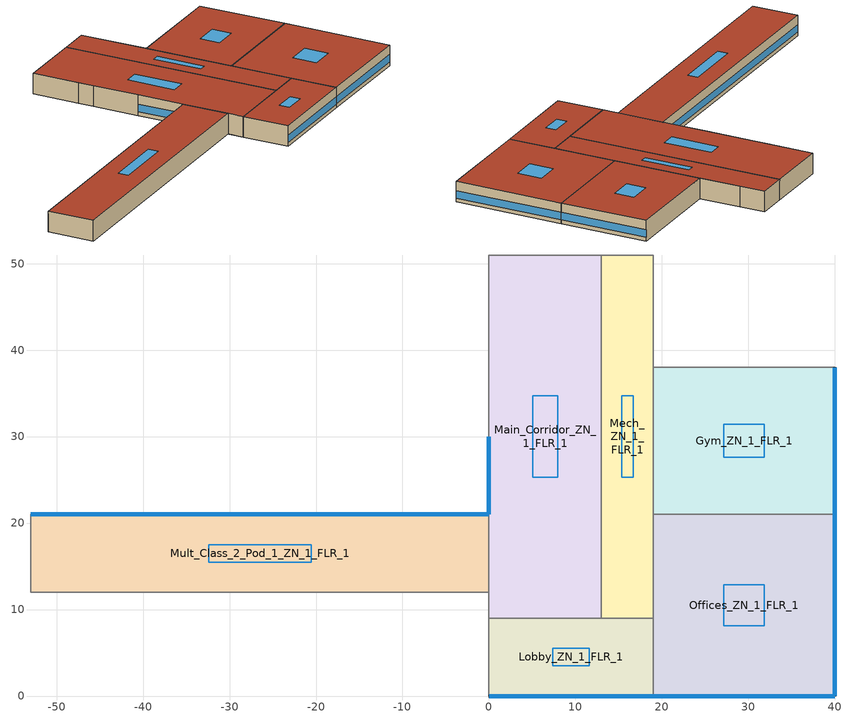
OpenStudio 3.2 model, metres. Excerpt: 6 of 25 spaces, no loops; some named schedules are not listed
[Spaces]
Main_Corridor_ZN_1_FLR_1
 floor foundation (BTAP-Grnd-Floor-Mass:U-0.757_std): 13,51 13,9 0,9 0,51 z0
 wall outside: 0,30 0,21 z0:4
 wall to Lobby_ZN_1_FLR_1: 0,9 13,9 z0:4
 wall to Mult_Class_2_Pod_2_ZN_1_FLR_1: 0,51 0,42 z0:4
 wall to Mult_Class_2_Pod_1_ZN_1_FLR_1: 0,21 0,12 z0:4
 wall to Corridor_Pod_1_ZN_1_FLR_1: 0,12 0,9 z0:4
 wall to Bath_ZN_1_FLR_1: 13,51 0,51 z0:4
 wall to Mech_ZN_1_FLR_1: 13,9 13,51 z0:4
 wall to Corridor_Pod_2_ZN_1_FLR_1: 0,42 0,39 z0:4
 wall to Mult_Class_1_Pod_2_ZN_1_FLR_1: 0,39 0,30 z0:4
 window (BTAP-Ext-FixedWindow:U=0.220 SHGC=0.600): 0,29.97 0,21.03 z0.76:2.19
 roof outside: 13,9 13,51 0,51 0,9 z4
 skylight (BTAP-Ext-Skylights:U=0.220 SHGC=0.600): 7.95,25.3 7.95,34.7 5.05,34.7 5.05,25.3 z4
Mech_ZN_1_FLR_1
 floor foundation (BTAP-Grnd-Floor-Mass:U-0.757_std): 19,51 19,9 13,9 13,51 z0
 wall to Lobby_ZN_1_FLR_1: 13,9 19,9 z0:4
 wall to Kitchen_ZN_1_FLR_1: 19,38 19,46 z0:4
 wall to Offices_ZN_1_FLR_1: 19,9 19,21 z0:4
 wall to Gym_ZN_1_FLR_1: 19,21 19,38 z0:4
 wall to Bath_ZN_1_FLR_1: 19,51 13,51 z0:4
 wall to Cafeteria_ZN_1_FLR_1: 19,46 19,51 z0:4
 roof outside: 19,9 19,51 13,51 13,9 z4
 skylight (BTAP-Ext-Skylights:U=0.220 SHGC=0.600): 16.67,25.3 16.67,34.7 15.33,34.7 15.33,25.3 z4
Gym_ZN_1_FLR_1
 floor foundation (BTAP-Grnd-Floor-Mass:U-0.757_std): 40,38 40,21 19,21 19,38 z0
 wall outside: 40,21 40,38 z0:4
 wall to Kitchen_ZN_1_FLR_1: 40,38 19,38 z0:4
 wall to Offices_ZN_1_FLR_1: 19,21 40,21 z0:4
 window (BTAP-Ext-FixedWindow:U=0.220 SHGC=0.600): 40,21.03 40,37.97 z0.76:2.19
 roof outside: 40,21 40,38 19,38 19,21 z4
 skylight (BTAP-Ext-Skylights:U=0.220 SHGC=0.600): 31.85,27.6 31.85,31.4 27.15,31.4 27.15,27.6 z4
Lobby_ZN_1_FLR_1
 floor foundation (BTAP-Grnd-Floor-Mass:U-0.757_std): 19,9 19,0 0,0 0,9 z0
 wall outside: 0,0 19,0 z0:4
 wall to Mult_Class_1_Pod_1_ZN_1_FLR_1: 0,9 0,0 z0:4
 wall to Offices_ZN_1_FLR_1: 19,0 19,9 z0:4
 window (BTAP-Ext-FixedWindow:U=0.220 SHGC=0.600): 0.03,0 18.97,0 z0.76:2.19
 roof outside: 19,0 19,9 0,9 0,0 z4
 skylight (BTAP-Ext-Skylights:U=0.220 SHGC=0.600): 11.62,3.49 11.62,5.51 7.38,5.51 7.38,3.49 z4
Mult_Class_2_Pod_1_ZN_1_FLR_1
 floor foundation (BTAP-Grnd-Floor-Mass:U-0.757_std): 0,21 0,12 -53,12 -53,21 z0
 wall outside: 0,21 -53,21 z0:4
 wall to Corner_Class_2_Pod_1_ZN_1_FLR_1: -53,21 -53,12 z0:4
 wall to Corridor_Pod_1_ZN_1_FLR_1: -53,12 0,12 z0:4
 window (BTAP-Ext-FixedWindow:U=0.220 SHGC=0.600): -0.03,21 -52.97,21 z0.76:2.18
 roof outside: 0,12 0,21 -53,21 -53,12 z4
 skylight (BTAP-Ext-Skylights:U=0.220 SHGC=0.600): -20.57,15.49 -20.57,17.51 -32.43,17.51 -32.43,15.49 z4
Offices_ZN_1_FLR_1
 floor foundation (BTAP-Grnd-Floor-Mass:U-0.757_std): 40,21 40,0 19,0 19,21 z0
 wall outside: 19,0 40,0 40,21 z0:4
 window (BTAP-Ext-FixedWindow:U=0.220 SHGC=0.600): 19.03,0 39.97,0 / 40,0.03 40,20.97 z0.76:2.19
 roof outside: 40,0 40,21 19,21 19,0 z4
 skylight (BTAP-Ext-Skylights:U=0.220 SHGC=0.600): 31.85,8.15 31.85,12.85 27.15,12.85 27.15,8.15 z4
[Site]
MONCTON INTL A_NB_CAN: Latitude {deg}=46.11; Longitude {deg}=-64.68; Time Zone {hr}=-4; Elevation {m}=70.7; Terrain=City
[Building]
PrimarySchool: North Axis {deg}=0; Default Construction Set=BTAP-Mass at hdd = 4680.0; Standards Number of Stories=1; Standards Number of Above Ground Stories=1; Standards Template=NECB2011; Standards Building Type=PrimarySchool
[Site:WaterMainsTemperature]
Calculation Method=Correlation; Annual Average Outdoor Air Temperature {C}=6.20833; Maximum Difference In Monthly Average Outdoor Air Temperatures {deltaC}=27
[Site:GroundTemperature:BuildingSurface]
19.527, 19.502, 19.536, 19.598, 20.002, 21.64, 22.225, 22.375, 21.449, 20.121, 19.802, 19.633
[SizingPeriod:DesignDay] Barometric Pressure {Pa}=100479; Sky Clearness=0; Rain Indicator=0; Snow Indicator=0; Day of Month=21; Daylight Saving Time Indicator=0; Humidity Indicating Type=Wetbulb; Dry-Bulb Temperature Range Modifier Type=DefaultMultipliers
Name | Maximum Dry-Bulb Temperature {C} | Daily Dry-Bulb Temperature Range {deltaC} | Humidity Indicating Conditions at Maximum Dry-Bulb | Wind Speed {m/s} | Wind Direction {deg} | Month | Day Type | Solar Model Indicator | ASHRAE Taub | ASHRAE Taud
Moncton-Greater Moncton LeBla Ann Clg .4% Condns DB=>MWB | 28.7 | 10.4 | 20.9 | 5.7 | 220 | 7 | SummerDesignDay | ASHRAETau | 0.414 | 2.302
Moncton-Greater Moncton LeBla Ann Htg 99.6% Condns DB | -22.2 | 0 | -22.2 | 5.3 | 240 | 1 | WinterDesignDay | ASHRAEClearSky
[Material:NoMass] Roughness=Smooth; Thermal Absorptance=0.9; Solar Absorptance=0.7
Name | Thermal Resistance {m2-K/W} | Visible Absorptance
Typical Carpet Pad; Typical Carpet Pad 1 | 0.21648 | 0.8
Typical Insulation 1 | 5.20402 | 0.7
Typical Insulation 2 | 3.77764 | 0.7
Typical Insulation 3 | 5.46446 | 0.7
Typical Carpet Pad 2 | 1.25503 | 0.8
Typical Carpet Pad 3; Typical Carpet Pad 4 | 3.45515 | 0.8
Typical Insulation 4 | 0.454528 | 0.7
Typical Insulation 5 | 0.454545 | 0.7
[Material]
Name | Roughness | Thickness {m} | Conductivity {W/m-K} | Density {kg/m3} | Specific Heat {J/kg-K} | Thermal Absorptance | Solar Absorptance | Visible Absorptance
G05 25mm wood | MediumSmooth | 0.0254 | 0.15 | 608 | 1630 | 0.9 | 0.5 | 0.5
100mm Normalweight concrete floor 1 | MediumSmooth | 0.1016 | 2.31 | 2322 | 832
G01 13mm gypsum board 1 | Smooth | 0.0127 | 0.16 | 800 | 1090 | 0.9 | 0.7 | 0.5
4 in. Normalweight Concrete Floor 1 | MediumRough | 0.1016 | 2.31 | 2322 | 832 | 0.9 | 0.7 | 0.7
1IN Stucco 1 | Smooth | 0.0253 | 0.6918 | 1858 | 837 | 0.9 | 0.7 | 0.92
8IN CONCRETE HW RefBldg 1 | Rough | 0.2032 | 1.311 | 2240 | 836.8 | 0.9 | 0.7 | 0.7
1/2IN Gypsum 1 | Smooth | 0.0127 | 0.16 | 784.9 | 830 | 0.9 | 0.4 | 0.4
Metal Roof Surface 1; F08 Metal surface 1 | Smooth | 0.0008 | 45.28 | 7824 | 500 | 0.9 | 0.7 | 0.7
6 in. Normalweight Concrete Floor 1; 6 in. Normalweight Concrete Floor 2; 6 in. Normalweight Concrete Floor 3 | MediumRough | 0.1524 | 2.31 | 2322 | 832 | 0.9 | 0.7 | 0.7
Expanded Polystyrene | MediumSmooth | 0.0363959 | 0.029 | 29 | 1210
[Construction]
BTAP-Int-Partition; BTAP-Int-Door: G05 25mm wood
BTAP-Int-Floor: 100mm Normalweight concrete floor 1, Typical Carpet Pad
BTAP-Int-Wall: G01 13mm gypsum board 1, G01 13mm gypsum board 1
BTAP-Int-Ceiling: Typical Carpet Pad, 100mm Normalweight concrete floor 1
BTAP-Int-Window: SimpleGlazing
BTAP-Ext-Floor-Mass:U-0.183: Typical Insulation 1, 4 in. Normalweight Concrete Floor 1, Typical Carpet Pad 1
BTAP-Ext-Wall-Mass:U-0.247: 1IN Stucco 1, 8IN CONCRETE HW RefBldg 1, Typical Insulation 2, 1/2IN Gypsum 1
BTAP-Ext-Roof-Metal:U-0.183: Metal Roof Surface 1, Typical Insulation 3
BTAP-Grnd-Floor-Mass:U-0.757: 6 in. Normalweight Concrete Floor 1, Typical Carpet Pad 2
BTAP-Grnd-Wall-Mass:U-0.284: 6 in. Normalweight Concrete Floor 2, Typical Carpet Pad 3
BTAP-Grnd-Roof-Mass:U-0.284: 6 in. Normalweight Concrete Floor 3, Typical Carpet Pad 4
BTAP-Ext-FixedWindow:U=0.220 SHGC=0.600; BTAP-Ext-GlassDoors:U=0.220 SHGC=0.600; BTAP-Ext-Skylights:U=0.220 SHGC=0.600; BTAP-Ext-DaylightDomes:U=0.220 SHGC=0.600; BTAP-Ext-DaylightDiffuser:U=0.220 SHGC=0.600: SimpleGlazing:U=0.220 SHGC=0.600
BTAP-Ext-Door:U-2.2: F08 Metal surface 1, Typical Insulation 4
BTAP-Ext-OverHeadDoor:U-2.2: Typical Insulation 5
BTAP-Grnd-Floor-Mass:U-0.757_std: 6 in. Normalweight Concrete Floor 1, Expanded Polystyrene
[DefaultConstructionSet]
BTAP-Mass at hdd = 4680.0: Default Exterior Surface Constructions=BTAP-Mass at hdd = 4680.0; Default Interior Surface Constructions=Default Surface Constructions 2; Default Ground Contact Surface Constructions=BTAP-Mass at hdd = 4680.0 1; Default Exterior SubSurface Constructions=BTAP-Mass at hdd = 4680.0; Default Interior SubSurface Constructions=Default Sub Surface Constructions 2; Interior Partition Construction=BTAP-Int-Partition
[DefaultSurfaceConstructions]
Name | Floor Construction | Wall Construction | Roof Ceiling Construction
Default Surface Constructions 2 | BTAP-Int-Floor | BTAP-Int-Wall | BTAP-Int-Ceiling
BTAP-Mass at hdd = 4680.0 | BTAP-Ext-Floor-Mass:U-0.183 | BTAP-Ext-Wall-Mass:U-0.247 | BTAP-Ext-Roof-Metal:U-0.183
BTAP-Mass at hdd = 4680.0 1 | BTAP-Grnd-Floor-Mass:U-0.757 | BTAP-Grnd-Wall-Mass:U-0.284 | BTAP-Grnd-Roof-Mass:U-0.284
[DefaultSubSurfaceConstructions]
Name | Fixed Window Construction | Operable Window Construction | Door Construction | Glass Door Construction | Overhead Door Construction | Skylight Construction | Tubular Daylight Dome Construction | Tubular Daylight Diffuser Construction
Default Sub Surface Constructions 2 | BTAP-Int-Window | BTAP-Int-Window | BTAP-Int-Door
BTAP-Mass at hdd = 4680.0 | BTAP-Ext-FixedWindow:U=0.220 SHGC=0.600 | BTAP-Ext-FixedWindow:U=0.220 SHGC=0.600 | BTAP-Ext-Door:U-2.2 | BTAP-Ext-GlassDoors:U=0.220 SHGC=0.600 | BTAP-Ext-OverHeadDoor:U-2.2 | BTAP-Ext-Skylights:U=0.220 SHGC=0.600 | BTAP-Ext-DaylightDomes:U=0.220 SHGC=0.600 | BTAP-Ext-DaylightDiffuser:U=0.220 SHGC=0.600
[WindowMaterial:SimpleGlazingSystem] U-Factor {W/m2-K}=2.2; Solar Heat Gain Coefficient=0.6; Visible Transmittance=0.21
SimpleGlazing; SimpleGlazing:U=0.220 SHGC=0.600
[Space] Building Story=Building Story 1; Part of Total Floor Area=Yes
Name | Space Type | Thermal Zone
Main_Corridor_ZN_1_FLR_1 | Space Function Corr. >= 2.4m wide-sch-D | WILD_ST=Corr. >= 2.4m wide-sch-D_FL=Building Story 1_SCH=D
Mult_Class_2_Pod_1_ZN_1_FLR_1 | Space Function Classroom/lecture/training | ALL_ST=Classroom/lecture/training_FL=Building Story 1_SCH=D 2
Mech_ZN_1_FLR_1 | Space Function Electrical/Mechanical-sch-D | WILD_ST=Electrical/Mechanical-sch-D_FL=Building Story 1_SCH=D
Offices_ZN_1_FLR_1 | Space Function Office - enclosed | ALL_ST=Office - enclosed_FL=Building Story 1_SCH=A
Gym_ZN_1_FLR_1 | Space Function Gym - play | ALL_ST=Gym - play_FL=Building Story 1_SCH=B
Lobby_ZN_1_FLR_1 | Space Function Lobby - other | ALL_ST=Lobby - other_FL=Building Story 1_SCH=C
[BuildingStory]
Building Story 1: Nominal Z Coordinate {m}=0
[SpaceType] Standards Building Type=Space Function
Name | Default Schedule Set | Design Specification Outdoor Air Object | Standards Space Type
Space Function Classroom/lecture/training | Space Function Classroom/lecture/training Schedule Set | Space Function Classroom/lecture/training Ventilation | Classroom/lecture/training
Space Function Corr. >= 2.4m wide-sch-D | Space Function Corr. >= 2.4m wide-sch-D Schedule Set | Space Function Corr. >= 2.4m wide-sch-D Ventilation | Corr. >= 2.4m wide-sch-D
Space Function Gym - play | Space Function Gym - play Schedule Set | Space Function Gym - play Ventilation | Gym - play
Space Function Lobby - other | Space Function Lobby - other Schedule Set | Space Function Lobby - other Ventilation | Lobby - other
Space Function Electrical/Mechanical-sch-D | Space Function Electrical/Mechanical-sch-D Schedule Set | Space Function Electrical/Mechanical-sch-D Ventilation | Electrical/Mechanical-sch-D
Space Function Office - enclosed | Space Function Office - enclosed Schedule Set | Space Function Office - enclosed Ventilation | Office - enclosed
[People:Definition] Number of People Calculation Method=People/Area; Fraction Radiant=0.3
Name | People per Space Floor Area {person/m2}
Space Function Classroom/lecture/training People Definition | 0.133365
Space Function Corr. >= 2.4m wide-sch-D People Definition | 0.0100104
Space Function Electrical/Mechanical-sch-D People Definition | 0.0049514
Space Function Gym - play People Definition | 0.199993
Space Function Lobby - other People Definition | 0.0999967
Space Function Office - enclosed People Definition | 0.0500522
[People] Work Efficiency Schedule=Work Efficiency Schedule; Clothing Insulation Schedule=Clothing Schedule; Air Velocity Schedule=Air Velocity Schedule; Multiplier=1
Name | People Definition | Space or SpaceType
Space Function Classroom/lecture/training People | Space Function Classroom/lecture/training People Definition | Space Function Classroom/lecture/training
Space Function Corr. >= 2.4m wide-sch-D People | Space Function Corr. >= 2.4m wide-sch-D People Definition | Space Function Corr. >= 2.4m wide-sch-D
Space Function Electrical/Mechanical-sch-D People | Space Function Electrical/Mechanical-sch-D People Definition | Space Function Electrical/Mechanical-sch-D
Space Function Gym - play People | Space Function Gym - play People Definition | Space Function Gym - play
Space Function Lobby - other People | Space Function Lobby - other People Definition | Space Function Lobby - other
Space Function Office - enclosed People | Space Function Office - enclosed People Definition | Space Function Office - enclosed
[Lights:Definition] Design Level Calculation Method=Watts/Area; Fraction Radiant=0.5; Fraction Visible=0.2
Name | Watts per Space Floor Area {W/m2}
Space Function Classroom/lecture/training Lights Definition | 11.9699
Space Function Corr. >= 2.4m wide-sch-D Lights Definition | 7.09994
Space Function Electrical/Mechanical-sch-D Lights Definition | 13.2999
Space Function Gym - play Lights Definition | 12.8999
Space Function Lobby - other Lights Definition | 9.69992
Space Function Office - enclosed Lights Definition | 11.8999
[Lights] Fraction Replaceable=1
Name | Lights Definition | Space or SpaceType
Space Function Classroom/lecture/training Lights | Space Function Classroom/lecture/training Lights Definition | Space Function Classroom/lecture/training
Space Function Corr. >= 2.4m wide-sch-D Lights | Space Function Corr. >= 2.4m wide-sch-D Lights Definition | Space Function Corr. >= 2.4m wide-sch-D
Space Function Electrical/Mechanical-sch-D Lights | Space Function Electrical/Mechanical-sch-D Lights Definition | Space Function Electrical/Mechanical-sch-D
Space Function Gym - play Lights | Space Function Gym - play Lights Definition | Space Function Gym - play
Space Function Lobby - other Lights | Space Function Lobby - other Lights Definition | Space Function Lobby - other
Space Function Office - enclosed Lights | Space Function Office - enclosed Lights Definition | Space Function Office - enclosed
[ElectricEquipment:Definition] Design Level Calculation Method=Watts/Area; Fraction Radiant=0.5
Name | Watts per Space Floor Area {W/m2}
Space Function Classroom/lecture/training Elec Equip Definition | 4.99996
Space Function Electrical/Mechanical-sch-D Elec Equip Definition; Space Function Lobby - other Elec Equip Definition | 0.999992
Space Function Gym - play Elec Equip Definition | 1.49999
Space Function Office - enclosed Elec Equip Definition | 7.49994
[ElectricEquipment]
Name | Electric Equipment Definition | Space or SpaceType
Space Function Classroom/lecture/training Elec Equip | Space Function Classroom/lecture/training Elec Equip Definition | Space Function Classroom/lecture/training
Space Function Electrical/Mechanical-sch-D Elec Equip | Space Function Electrical/Mechanical-sch-D Elec Equip Definition | Space Function Electrical/Mechanical-sch-D
Space Function Gym - play Elec Equip | Space Function Gym - play Elec Equip Definition | Space Function Gym - play
Space Function Lobby - other Elec Equip | Space Function Lobby - other Elec Equip Definition | Space Function Lobby - other
Space Function Office - enclosed Elec Equip | Space Function Office - enclosed Elec Equip Definition | Space Function Office - enclosed
[DesignSpecification:OutdoorAir] Outdoor Air Method=Sum
Name | Outdoor Air Flow per Person {m3/s-person} | Outdoor Air Flow per Floor Area {m3/s-m2}
Space Function Classroom/lecture/training Ventilation | 0.0285682
Space Function Corr. >= 2.4m wide-sch-D Ventilation; Space Function Electrical/Mechanical-sch-D Ventilation |  | 0.000254
Space Function Gym - play Ventilation | 0.0152405
Space Function Lobby - other Ventilation | 0.152405
Space Function Office - enclosed Ventilation | 0.0142092
[DefaultScheduleSet] People Activity Level Schedule=NECB-Activity; Infiltration Schedule=Always On
Name | Number of People Schedule | Lighting Schedule | Electric Equipment Schedule
Space Function Classroom/lecture/training Schedule Set; Space Function Corr. >= 2.4m wide-sch-D Schedule Set; Space Function Electrical/Mechanical-sch-D Schedule Set | NECB-D-Occupancy | NECB-D-Lighting | NECB-D-Electric-Equipment
Space Function Gym - play Schedule Set | NECB-B-Occupancy | NECB-B-Lighting | NECB-B-Electric-Equipment
Space Function Lobby - other Schedule Set | NECB-C-Occupancy | NECB-C-Lighting | NECB-C-Electric-Equipment
Space Function Office - enclosed Schedule Set | NECB-A-Occupancy | NECB-A-Lighting | NECB-A-Electric-Equipment
[ThermostatSetpoint:DualSetpoint]
Name | Heating Setpoint Temperature Schedule | Cooling Setpoint Temperature Schedule
Space Function Lobby - other Thermostat 3 | NECB-C-Thermostat Setpoint-Heating | NECB-C-Thermostat Setpoint-Cooling
Space Function Gym - play Thermostat 3 | NECB-B-Thermostat Setpoint-Heating | NECB-B-Thermostat Setpoint-Cooling
Space Function Office - enclosed Thermostat 3 | NECB-A-Thermostat Setpoint-Heating | NECB-A-Thermostat Setpoint-Cooling
Space Function Classroom/lecture/training Thermostat 29; Space Function Corr. >= 2.4m wide-sch-D Thermostat 9; Space Function Electrical/Mechanical-sch-D Thermostat 3 | NECB-D-Thermostat Setpoint-Heating | NECB-D-Thermostat Setpoint-Cooling
[SpaceInfiltration:DesignFlowRate] Schedule=Always On Discrete; Design Flow Rate Calculation Method=Flow/ExteriorArea; Flow per Exterior Surface Area {m3/s-m2}=0.00025; Constant Term Coefficient=0; Temperature Term Coefficient=0; Velocity Term Coefficient=0.224; Velocity Squared Term Coefficient=0
Name | Space or SpaceType
Gym_ZN_1_FLR_1 Infiltration | Gym_ZN_1_FLR_1
Lobby_ZN_1_FLR_1 Infiltration | Lobby_ZN_1_FLR_1
Main_Corridor_ZN_1_FLR_1 Infiltration | Main_Corridor_ZN_1_FLR_1
Mech_ZN_1_FLR_1 Infiltration | Mech_ZN_1_FLR_1
Mult_Class_2_Pod_1_ZN_1_FLR_1 Infiltration | Mult_Class_2_Pod_1_ZN_1_FLR_1
Offices_ZN_1_FLR_1 Infiltration | Offices_ZN_1_FLR_1
[ThermalZone] Use Ideal Air Loads=No
Name | Thermostat
ALL_ST=Lobby - other_FL=Building Story 1_SCH=C | Space Function Lobby - other Thermostat 3
ALL_ST=Gym - play_FL=Building Story 1_SCH=B | Space Function Gym - play Thermostat 3
ALL_ST=Office - enclosed_FL=Building Story 1_SCH=A | Space Function Office - enclosed Thermostat 3
ALL_ST=Classroom/lecture/training_FL=Building Story 1_SCH=D 2 | Space Function Classroom/lecture/training Thermostat 29
WILD_ST=Corr. >= 2.4m wide-sch-D_FL=Building Story 1_SCH=D | Space Function Corr. >= 2.4m wide-sch-D Thermostat 9
WILD_ST=Electrical/Mechanical-sch-D_FL=Building Story 1_SCH=D | Space Function Electrical/Mechanical-sch-D Thermostat 3
[Foundation:Kiva] Wall Height Above Grade {m}=0; Wall Depth Below Slab {m}=0
Bldg Kiva Foundation; Corner_Class_1_Pod_2_ZN_1_FLR_1_Floor Kiva Foundation; Corner_Class_1_Pod_3_ZN_1_FLR_1_Floor Kiva Foundation; Corner_Class_2_Pod_2_ZN_1_FLR_1_Floor Kiva Foundation; Corner_Class_2_Pod_3_ZN_1_FLR_1_Floor Kiva Foundation; Mult_Class_2_Pod_1_ZN_1_FLR_1_Floor Kiva Foundation; Mult_Class_2_Pod_2_ZN_1_FLR_1_Floor Kiva Foundation; Mult_Class_2_Pod_3_ZN_1_FLR_1_Floor Kiva Foundation; Mult_Class_1_Pod_2_ZN_1_FLR_1_Floor Kiva Foundation; Mult_Class_1_Pod_3_ZN_1_FLR_1_Floor Kiva Foundation; Corridor_Pod_2_ZN_1_FLR_1_Floor Kiva Foundation; Corridor_Pod_3_ZN_1_FLR_1_Floor Kiva Foundation
[SurfaceProperty:ExposedFoundationPerimeter] Exposed Perimeter Calculation Method=TotalExposedPerimeter
Name | Total Exposed Perimeter {m}
Mult_Class_2_Pod_1_ZN_1_FLR_1_Floor | 53
Gym_ZN_1_FLR_1_Floor | 17
Lobby_ZN_1_FLR_1_Floor | 19
Offices_ZN_1_FLR_1_Floor | 42
Main_Corridor_ZN_1_FLR_1_Floor | 9
Mech_ZN_1_FLR_1_Floor | 0
[Foundation:Kiva:Settings]

[Schedule:Ruleset]
Clothing Schedule: Default Day Schedule=Clothing Schedule Default Winter Clothes
Air Velocity Schedule: Default Day Schedule=Air Velocity Schedule Default
Work Efficiency Schedule: Default Day Schedule=Work Efficiency Schedule Default
NECB-D-Occupancy: Default Day Schedule=NECB-D-Occupancy Default
NECB-Activity: Default Day Schedule=NECB-Activity Default; Summer Design Day Schedule=NECB-Activity Summer Design Day; Winter Design Day Schedule=NECB-Activity Winter Design Day
NECB-D-Lighting: Default Day Schedule=NECB-D-Lighting Default
NECB-D-Electric-Equipment: Default Day Schedule=NECB-D-Electric-Equipment Default
Always On: Default Day Schedule=Always On Default
NECB-D-Thermostat Setpoint-Heating: Default Day Schedule=NECB-D-Thermostat Setpoint-Heating Default
NECB-D-Thermostat Setpoint-Cooling: Default Day Schedule=NECB-D-Thermostat Setpoint-Cooling Default
NECB-C-Occupancy: Default Day Schedule=NECB-C-Occupancy Default
NECB-C-Lighting: Default Day Schedule=NECB-C-Lighting Default
NECB-C-Electric-Equipment: Default Day Schedule=NECB-C-Electric-Equipment Default
NECB-C-Thermostat Setpoint-Heating: Default Day Schedule=NECB-C-Thermostat Setpoint-Heating Default
NECB-C-Thermostat Setpoint-Cooling: Default Day Schedule=NECB-C-Thermostat Setpoint-Cooling Default
NECB-B-Occupancy: Default Day Schedule=NECB-B-Occupancy Default
NECB-B-Lighting: Default Day Schedule=NECB-B-Lighting Default
NECB-B-Electric-Equipment: Default Day Schedule=NECB-B-Electric-Equipment Default
NECB-B-Thermostat Setpoint-Heating: Default Day Schedule=NECB-B-Thermostat Setpoint-Heating Default
NECB-B-Thermostat Setpoint-Cooling: Default Day Schedule=NECB-B-Thermostat Setpoint-Cooling Default
NECB-A-Occupancy: Default Day Schedule=NECB-A-Occupancy Default
NECB-A-Lighting: Default Day Schedule=NECB-A-Lighting Default
NECB-A-Electric-Equipment: Default Day Schedule=NECB-A-Electric-Equipment Default
NECB-A-Thermostat Setpoint-Heating: Default Day Schedule=NECB-A-Thermostat Setpoint-Heating Default
NECB-A-Thermostat Setpoint-Cooling: Default Day Schedule=NECB-A-Thermostat Setpoint-Cooling Default
[Schedule:Day]
NECB-C-Thermostat Setpoint-Heating Default: 7, 0, 18, 8, 0, 20, 21, 0, 22, 24, 0, 18
NECB-C-Thermostat Setpoint-Cooling Default: 7, 0, 35, 21, 0, 24, 24, 0, 35
NECB-B-Thermostat Setpoint-Heating Default: 2, 0, 22, 8, 0, 18, 9, 0, 20, 24, 0, 22
[Schedule:Rule] Date Specification Type=DateRange; Start Month=1; Start Day=1; End Month=12; End Day=31
Name | Schedule Ruleset | Rule Order | Day Schedule | Apply Monday | Apply Tuesday | Apply Wednesday | Apply Thursday | Apply Friday | Apply Saturday | Apply Sunday
Schedule Rule 26 | NECB-C-Thermostat Setpoint-Heating | 2 | NECB-C-Thermostat Setpoint-Heating Default|Wkdy Day | Yes | Yes | Yes | Yes | Yes
Schedule Rule 27 | NECB-C-Thermostat Setpoint-Heating | 1 | NECB-C-Thermostat Setpoint-Heating Sat Day |  |  |  |  |  | Yes
Schedule Rule 28 | NECB-C-Thermostat Setpoint-Heating | 0 | NECB-C-Thermostat Setpoint-Heating Sun|Hol Day |  |  |  |  |  |  | Yes
Schedule Rule 29 | NECB-C-Thermostat Setpoint-Cooling | 2 | NECB-C-Thermostat Setpoint-Cooling Default|Wkdy Day | Yes | Yes | Yes | Yes | Yes
Schedule Rule 30 | NECB-C-Thermostat Setpoint-Cooling | 1 | NECB-C-Thermostat Setpoint-Cooling Sat Day |  |  |  |  |  | Yes
Schedule Rule 31 | NECB-C-Thermostat Setpoint-Cooling | 0 | NECB-C-Thermostat Setpoint-Cooling Sun|Hol Day |  |  |  |  |  |  | Yes
[Schedule:Constant]
Always On Discrete: Value=1
